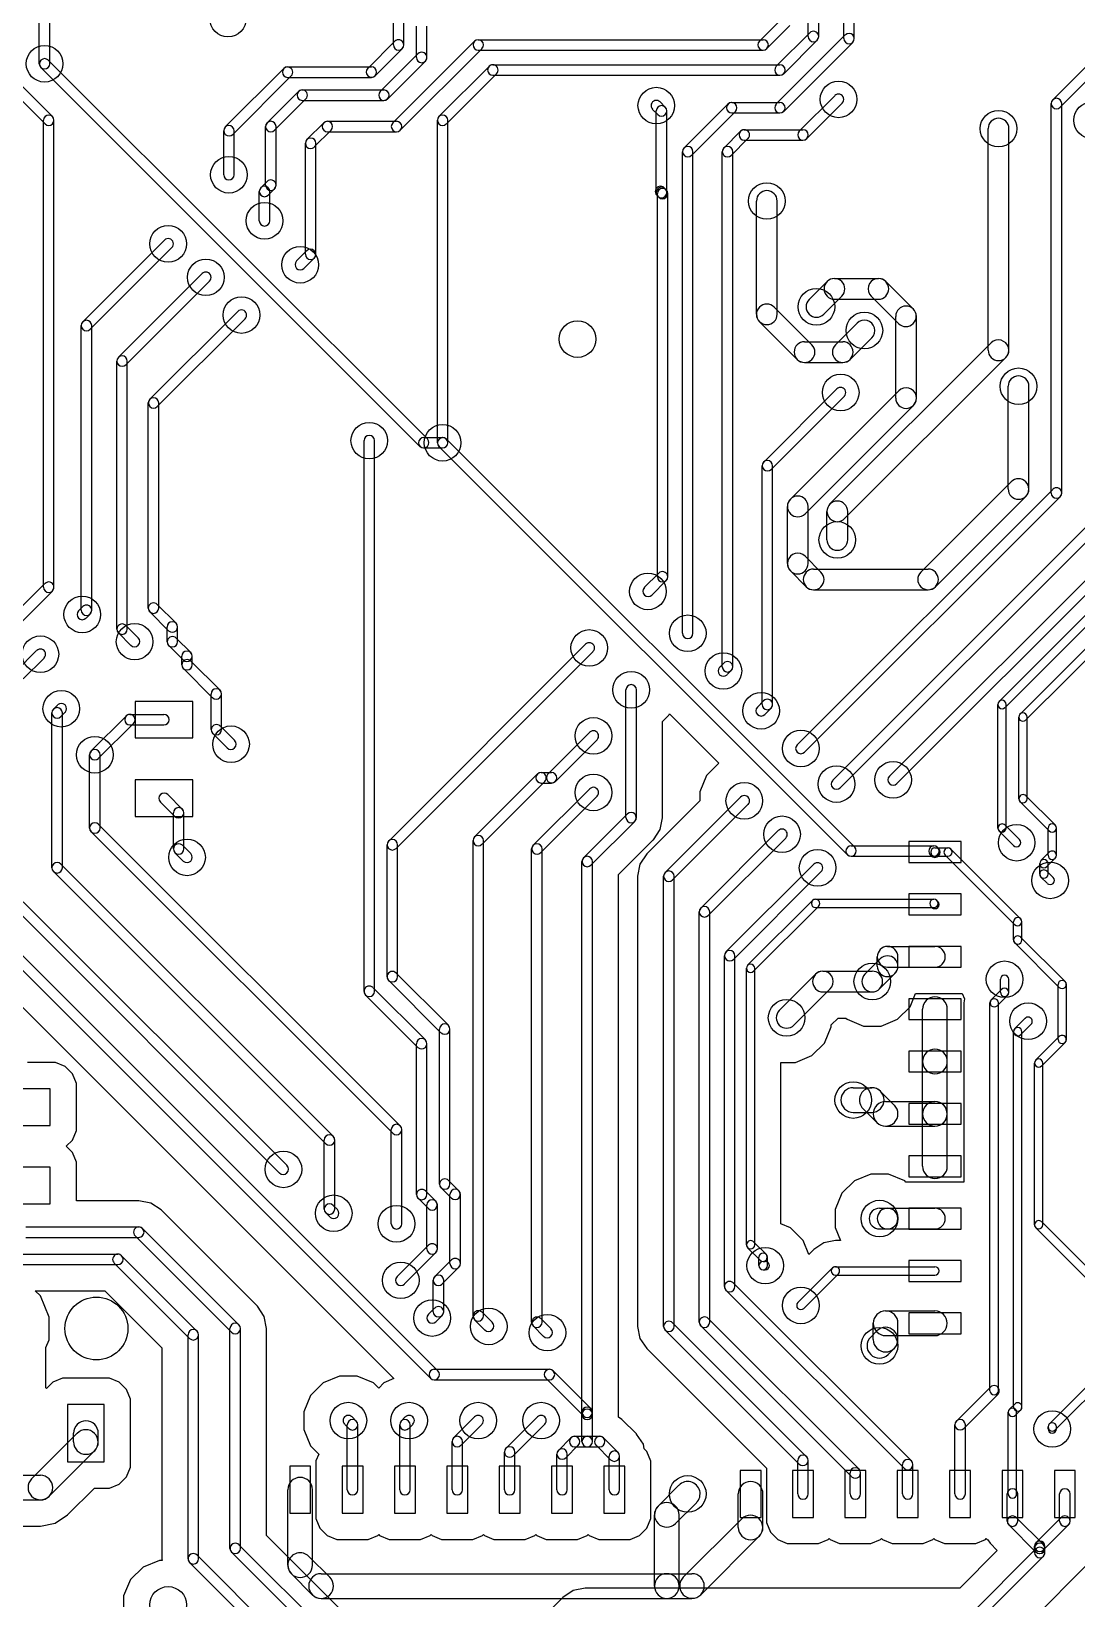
# Model space of a CAD drawing. Extents: x 34571 to 78815, y 19603 to 63847.
# Drawn here: x 51734 to 61712, y 37430 to 52400 of the extents above; entities that cross this region are included whole.
import ezdxf

# ---------------------------------------------------------------- set-up
doc = ezdxf.new("R2010")
doc.units = 0
doc.layers.add('BLACK', color=1, linetype='CONTINUOUS')

msp = doc.modelspace()

# ---------------------------------------------------------------- linework, layer by layer
at = {"layer": 'BLACK'}
for p, q in [((55190, 52270), (55190, 55070)), ((55290, 52270), (55290, 55070)), ((51935, 51585), (49115, 54405)), ((51865, 51515), (49045, 54335)), ((51810, 52090), (51810, 52910)), ((51910, 52090), (51910, 52910)), ((59150, 52350), (59150, 52770)), ((59250, 52350), (59250, 52770)), ((59490, 52330), (59490, 52610)), ((59590, 52330), (59590, 52610)), ((55410, 52150), (55410, 52450)), ((55510, 52150), (55510, 52450)), ((58904, 52525), (58685, 52306)), ((58975, 52454), (58756, 52235)), ((54945, 52046), (55204, 52305)), ((55964, 52305), (55185, 51526)), ((56000, 52320), (58720, 52320)), ((58845, 52066), (59164, 52385)), ((59504, 52365), (58845, 51706)), ((58916, 51995), (59235, 52314)), ((59575, 52294), (58916, 51635)), ((51896, 52125), (55515, 48506)), ((55016, 51975), (55275, 52234)), ((55065, 51826), (55424, 52185)), ((55136, 51755), (55495, 52114)), ((56035, 52234), (55256, 51455)), ((56000, 52220), (58720, 52220)), ((61485, 51746), (61864, 52125)), ((51825, 52054), (55444, 48435)), ((53585, 51486), (54144, 52045)), ((53656, 51415), (54215, 51974)), ((54180, 52060), (54980, 52060)), ((54180, 51960), (54980, 51960)), ((55625, 51586), (56104, 52065)), ((55696, 51515), (56175, 51994)), ((56140, 52080), (58880, 52080)), ((56140, 51980), (58880, 51980)), ((61556, 51675), (61935, 52054)), ((53985, 51525), (54285, 51825)), ((54320, 51840), (55100, 51840)), ((54055, 51455), (54355, 51755)), ((54320, 51740), (55100, 51740)), ((57714, 51605), (57665, 51654)), ((57785, 51676), (57736, 51725)), ((58384, 51705), (57965, 51286)), ((58420, 51720), (58880, 51720)), ((59065, 51446), (59404, 51785)), ((59136, 51375), (59475, 51714)), ((61470, 47990), (61470, 51710)), ((61570, 47990), (61570, 51710)), ((51850, 47090), (51850, 51550)), ((51950, 47090), (51950, 51550)), ((54525, 51525), (54365, 51365)), ((54560, 51540), (55220, 51540)), ((55610, 48470), (55610, 51550)), ((55710, 48470), (55710, 51550)), ((57700, 50860), (57700, 51640)), ((57800, 50860), (57800, 51640)), ((58455, 51634), (58036, 51215)), ((58420, 51620), (58880, 51620)), ((53570, 51030), (53570, 51450)), ((53670, 51030), (53670, 51450)), ((53970, 50930), (53970, 51490)), ((54070, 50930), (54070, 51490)), ((54595, 51455), (54435, 51295)), ((54560, 51440), (55220, 51440)), ((58345, 51285), (58505, 51445)), ((58415, 51215), (58575, 51375)), ((58540, 51460), (59100, 51460)), ((58540, 51360), (59100, 51360)), ((60868, 49354), (60868, 51470)), ((61066, 49354), (61066, 51470)), ((54350, 50270), (54350, 51330)), ((54450, 50270), (54450, 51330)), ((57950, 46650), (57950, 51250)), ((58050, 46650), (58050, 51250)), ((58330, 46330), (58330, 51250)), ((58430, 46330), (58430, 51250)), ((53925, 50906), (53984, 50965)), ((57785, 50895), (57775, 50905)), ((53910, 50590), (53910, 50870)), ((53996, 50835), (54055, 50894)), ((54010, 50590), (54010, 50870)), ((57715, 50825), (57705, 50835)), ((57710, 47190), (57710, 50850)), ((57725, 50815), (57715, 50825)), ((57795, 50885), (57785, 50895)), ((57810, 47190), (57810, 50850)), ((58656, 49697), (58656, 50779)), ((58854, 49697), (58854, 50779)), ((52225, 49626), (53004, 50405)), ((52296, 49555), (53075, 50334)), ((54364, 50305), (54265, 50206)), ((54435, 50234), (54336, 50135)), ((52565, 49286), (53364, 50085)), ((52636, 49215), (53435, 50014)), ((59330, 50010), (59158, 49838)), ((59400, 50039), (59820, 50039)), ((60153, 49748), (59891, 50010)), ((59470, 49870), (59298, 49698)), ((60013, 49608), (59751, 49870)), ((52865, 48886), (53704, 49725)), ((58825, 49766), (59185, 49406)), ((59400, 49841), (59820, 49841)), ((52210, 46870), (52210, 49590)), ((52310, 46870), (52310, 49590)), ((52936, 48815), (53775, 49654)), ((58685, 49626), (59045, 49266)), ((59410, 49406), (59616, 49612)), ((59985, 48897), (59985, 49677)), ((60183, 48897), (60183, 49677)), ((59115, 49435), (59479, 49435)), ((59358, 47885), (60896, 49423)), ((59550, 49266), (59756, 49472)), ((59498, 47745), (61036, 49283)), ((52550, 46690), (52550, 49250)), ((52650, 46690), (52650, 49250)), ((59115, 49237), (59479, 49237)), ((58725, 48286), (59424, 48985)), ((58980, 47932), (60014, 48966)), ((61059, 48029), (61059, 49009)), ((61257, 48029), (61257, 49009)), ((52850, 46890), (52850, 48850)), ((52950, 46890), (52950, 48850)), ((58796, 48215), (59495, 48914)), ((59120, 47792), (60154, 48826)), ((55480, 48520), (55660, 48520)), ((55696, 48505), (59595, 44606)), ((54910, 43230), (54910, 48490)), ((55010, 43230), (55010, 48490)), ((55480, 48420), (55660, 48420)), ((55625, 48434), (59524, 44535)), ((58710, 45970), (58710, 48250)), ((58810, 45970), (58810, 48250)), ((61087, 48097), (60225, 47235)), ((59045, 45586), (61484, 48025)), ((59116, 45515), (61555, 47954)), ((61227, 47957), (60365, 47095)), ((58951, 47316), (58951, 47862)), ((59149, 47316), (59149, 47862)), ((59329, 47542), (59329, 47814)), ((59527, 47542), (59527, 47814)), ((59385, 45246), (61824, 47685)), ((59456, 45175), (61895, 47614)), ((59925, 45285), (62185, 47545)), ((59995, 45215), (62255, 47475)), ((59272, 47234), (59120, 47386)), ((60972, 45999), (62291, 47318)), ((57585, 47086), (57724, 47225)), ((59132, 47094), (58980, 47246)), ((59202, 47263), (60294, 47263)), ((61029, 45942), (62348, 47261)), ((50845, 46106), (51864, 47125)), ((50916, 46035), (51935, 47054)), ((57656, 47015), (57795, 47154)), ((59202, 47065), (60294, 47065)), ((52185, 46866), (52224, 46905)), ((53115, 46746), (52936, 46925)), ((61172, 45879), (62241, 46948)), ((61229, 45822), (62298, 46891)), ((52256, 46795), (52295, 46834)), ((52755, 46606), (52636, 46725)), ((53044, 46675), (52865, 46854)), ((53030, 46570), (53030, 46710)), ((53130, 46570), (53130, 46710)), ((52684, 46535), (52565, 46654)), ((53255, 46466), (53116, 46605)), ((51585, 46286), (51784, 46485)), ((51656, 46215), (51855, 46414)), ((53184, 46395), (53045, 46534)), ((53170, 46350), (53170, 46430)), ((53270, 46350), (53270, 46430)), ((55145, 44666), (57024, 46545)), ((55216, 44595), (57095, 46474)), ((53464, 46035), (53185, 46314)), ((53535, 46106), (53256, 46385)), ((58305, 46326), (58344, 46365)), ((58376, 46255), (58415, 46294)), ((57410, 44890), (57410, 46110)), ((57510, 44890), (57510, 46110)), ((51984, 45965), (51945, 45926)), ((53275, 46000), (52725, 46000)), ((52725, 46000), (52725, 45650)), ((53275, 45650), (53275, 46000)), ((53450, 45730), (53450, 46070)), ((53550, 45730), (53550, 46070)), ((58665, 45946), (58724, 46005)), ((60960, 44790), (60960, 45970)), ((61040, 44790), (61040, 45970)), ((51930, 44410), (51930, 45890)), ((52055, 45894), (52016, 45855)), ((52030, 44410), (52030, 45890)), ((52305, 45526), (52639, 45860)), ((52675, 45875), (52999, 45875)), ((57760, 45809), (57820, 45869)), ((57760, 45809), (57820, 45869)), ((57760, 44890), (57760, 45809)), ((57760, 44890), (57760, 45809)), ((57820, 45869), (57825, 45881)), ((57820, 45869), (57825, 45881)), ((57825, 45881), (58297, 45409)), ((57825, 45881), (58297, 45409)), ((58736, 45875), (58795, 45934)), ((61160, 45070), (61160, 45850)), ((61240, 45070), (61240, 45850)), ((52375, 45456), (52709, 45790)), ((52675, 45775), (52999, 45775)), ((53604, 45555), (53465, 45694)), ((53675, 45626), (53536, 45765)), ((56665, 45306), (57064, 45705)), ((52725, 45650), (53275, 45650)), ((56736, 45235), (57135, 45634)), ((52290, 44790), (52290, 45490)), ((52390, 44790), (52390, 45490)), ((58297, 45409), (58180, 45291)), ((58297, 45409), (58180, 45291)), ((53275, 45250), (52725, 45250)), ((52725, 45250), (52725, 44900)), ((53275, 44900), (53275, 45250)), ((55965, 44706), (56564, 45305)), ((56036, 44635), (56635, 45234)), ((56600, 45320), (56700, 45320)), ((56600, 45220), (56700, 45220)), ((58180, 45291), (58115, 45135)), ((58180, 45291), (58115, 45135)), ((53036, 45110), (53175, 44971)), ((56525, 44626), (57064, 45165)), ((56596, 44555), (57135, 45094)), ((57785, 44365), (58505, 45085)), ((58115, 45135), (58115, 45049)), ((58115, 45135), (58115, 45049)), ((61508, 44819), (61229, 45098)), ((52965, 45039), (53104, 44900)), ((53090, 44591), (53090, 44935)), ((53190, 44591), (53190, 44935)), ((57424, 44925), (57005, 44506)), ((58115, 45049), (57608, 44542)), ((58115, 45049), (57608, 44542)), ((57855, 44295), (58575, 45015)), ((61451, 44762), (61172, 45041)), ((52376, 44825), (55255, 41946)), ((52725, 44900), (53275, 44900)), ((57495, 44854), (57076, 44435)), ((57672, 44678), (57737, 44775)), ((57672, 44678), (57737, 44775)), ((57737, 44775), (57759, 44889)), ((57737, 44775), (57759, 44889)), ((57759, 44889), (57760, 44890)), ((57759, 44889), (57760, 44890)), ((58125, 44026), (58864, 44765)), ((61111, 44622), (60972, 44761)), ((61168, 44679), (61029, 44818)), ((61440, 44530), (61440, 44790)), ((61520, 44530), (61520, 44790)), ((52305, 44754), (55184, 41875)), ((53176, 44625), (53255, 44546)), ((55130, 43370), (55130, 44630)), ((55230, 43370), (55230, 44630)), ((55950, 40130), (55950, 44670)), ((56050, 40130), (56050, 44670)), ((57340, 44346), (57671, 44677)), ((57340, 44346), (57671, 44677)), ((57671, 44677), (57671, 44678)), ((57671, 44678), (57672, 44678)), ((57671, 44677), (57671, 44678)), ((57671, 44678), (57672, 44678)), ((58196, 43955), (58935, 44694)), ((59560, 44620), (60350, 44620)), ((60610, 44660), (60110, 44660)), ((60110, 44660), (60110, 44460)), ((60610, 44460), (60610, 44660)), ((53105, 44554), (53184, 44475)), ((56510, 40070), (56510, 44590)), ((56610, 40070), (56610, 44590)), ((56990, 39210), (56990, 44470)), ((57090, 39210), (57090, 44470)), ((57608, 44542), (57543, 44445)), ((57608, 44542), (57543, 44445)), ((59560, 44520), (60350, 44520)), ((60315, 44535), (60325, 44525)), ((60360, 44600), (60484, 44600)), ((60360, 44520), (60484, 44520)), ((60385, 44605), (60395, 44595)), ((61121, 43867), (60456, 44532)), ((61178, 43924), (60513, 44589)), ((61372, 44479), (61451, 44558)), ((61429, 44422), (61508, 44501)), ((51945, 44374), (54544, 41775)), ((52016, 44445), (54615, 41846)), ((57340, 39210), (57340, 44346)), ((57340, 39210), (57340, 44346)), ((57543, 44445), (57520, 44330)), ((57543, 44445), (57520, 44330)), ((57520, 44330), (57520, 40030)), ((57520, 44330), (57520, 40030)), ((57770, 40030), (57770, 44330)), ((57870, 40030), (57870, 44330)), ((58365, 43606), (59204, 44445)), ((58436, 43535), (59275, 44374)), ((60110, 44460), (60610, 44460)), ((61360, 44350), (61360, 44450)), ((61431, 44262), (61372, 44321)), ((61488, 44319), (61429, 44378)), ((61440, 44350), (61440, 44450)), ((54104, 41495), (51585, 44014)), ((54175, 41566), (51656, 44085)), ((58572, 43479), (59191, 44098)), ((58629, 43422), (59248, 44041)), ((59220, 44110), (60350, 44110)), ((59220, 44030), (60350, 44030)), ((60610, 44160), (60110, 44160)), ((60110, 44160), (60110, 43960)), ((60322, 44042), (60332, 44032)), ((60378, 44098), (60388, 44088)), ((60610, 43960), (60610, 44160)), ((58110, 40070), (58110, 43990)), ((58210, 40070), (58210, 43990)), ((60110, 43960), (60610, 43960)), ((61110, 43721), (61110, 43895)), ((61190, 43721), (61190, 43895)), ((51305, 43775), (55545, 39535)), ((51375, 43845), (55615, 39605)), ((61602, 43324), (61178, 43748)), ((58350, 40410), (58350, 43570)), ((58450, 40410), (58450, 43570)), ((59908, 43659), (60360, 43659)), ((60610, 43660), (60110, 43660)), ((60110, 43660), (60110, 43460)), ((60610, 43460), (60610, 43660)), ((61546, 43268), (61122, 43692)), ((58560, 40810), (58560, 43450)), ((58640, 40810), (58640, 43450)), ((59291, 43423), (59761, 43423)), ((59838, 43540), (59692, 43394)), ((59809, 43470), (59809, 43560)), ((59908, 43461), (60360, 43461)), ((60007, 43470), (60007, 43560)), ((60110, 43460), (60610, 43460)), ((55495, 42766), (54996, 43265)), ((55644, 42835), (55145, 43334)), ((55715, 42906), (55216, 43405)), ((58874, 43048), (59220, 43394)), ((59978, 43400), (59832, 43254)), ((60985, 43221), (60985, 43345)), ((61065, 43221), (61065, 43345)), ((61535, 42771), (61535, 43295)), ((61615, 42771), (61615, 43295)), ((51508, 43218), (55195, 39531)), ((51508, 43218), (55195, 39531)), ((55424, 42695), (54925, 43194)), ((59014, 42908), (59360, 43254)), ((59291, 43225), (59761, 43225)), ((60610, 43160), (60110, 43160)), ((60110, 43160), (60110, 42960)), ((60122, 43083), (60175, 43211)), ((60122, 43083), (60175, 43211)), ((60175, 43211), (60360, 43211)), ((60175, 43211), (60360, 43211)), ((60360, 43211), (60620, 43211)), ((60360, 43211), (60620, 43211)), ((60610, 42960), (60610, 43160)), ((60620, 43211), (60642, 43158)), ((60620, 43211), (60642, 43158)), ((60642, 43158), (60635, 43120)), ((60642, 43158), (60635, 43120)), ((60635, 43120), (60635, 41409)), ((60635, 43120), (60635, 41409)), ((60885, 39416), (60885, 43120)), ((60996, 43248), (60897, 43149)), ((61053, 43191), (60954, 43092)), ((60965, 39416), (60965, 43120)), ((59369, 42909), (59435, 42975)), ((59369, 42909), (59435, 42975)), ((59435, 42975), (59510, 42975)), ((59435, 42975), (59510, 42975)), ((59510, 42975), (59521, 42964)), ((59510, 42975), (59521, 42964)), ((59521, 42964), (59677, 42899)), ((59521, 42964), (59677, 42899)), ((60002, 42963), (60122, 43083)), ((60002, 42963), (60122, 43083)), ((60242, 42560), (60242, 43060)), ((60478, 42560), (60478, 43060)), ((61122, 42874), (61221, 42973)), ((55630, 41390), (55630, 42870)), ((55730, 41390), (55730, 42870)), ((59304, 42736), (59369, 42892)), ((59304, 42736), (59369, 42892)), ((59369, 42892), (59369, 42909)), ((59369, 42892), (59369, 42909)), ((59677, 42899), (59846, 42899)), ((59677, 42899), (59846, 42899)), ((59846, 42899), (60002, 42963)), ((59846, 42899), (60002, 42963)), ((60110, 42960), (60610, 42960)), ((61110, 39261), (61110, 42845)), ((61179, 42817), (61278, 42916)), ((61190, 39261), (61190, 42845)), ((55410, 41290), (55410, 42730)), ((55510, 41290), (55510, 42730)), ((59184, 42616), (59304, 42736)), ((59184, 42616), (59304, 42736)), ((61321, 42574), (61546, 42799)), ((61378, 42517), (61603, 42742)), ((51866, 42549), (51698, 42549)), ((51866, 42549), (51698, 42549)), ((51965, 42549), (51866, 42549)), ((51965, 42549), (51866, 42549)), ((52056, 42511), (51965, 42549)), ((52056, 42511), (51965, 42549)), ((58890, 41008), (58890, 42552)), ((58890, 42552), (59028, 42552)), ((58890, 41008), (58890, 42552)), ((58890, 42552), (59028, 42552)), ((59028, 42552), (59184, 42616)), ((59028, 42552), (59184, 42616)), ((60610, 42660), (60110, 42660)), ((60110, 42660), (60110, 42460)), ((60242, 42060), (60242, 42560)), ((60478, 42060), (60478, 42560)), ((60610, 42460), (60610, 42660)), ((61310, 41001), (61310, 42545)), ((61390, 41001), (61390, 42545)), ((52126, 42441), (52056, 42511)), ((52126, 42441), (52056, 42511)), ((52164, 42349), (52126, 42441)), ((52164, 42349), (52126, 42441)), ((60110, 42460), (60610, 42460)), ((51915, 42300), (51365, 42300)), ((51915, 41950), (51915, 42300)), ((52164, 41999), (52164, 42349)), ((52164, 41999), (52164, 42349)), ((59580, 42310), (59756, 42310)), ((59972, 42144), (59841, 42275)), ((59580, 42074), (59756, 42074)), ((59805, 41977), (59674, 42108)), ((59889, 42178), (60359, 42178)), ((60610, 42160), (60110, 42160)), ((60110, 42160), (60110, 41960)), ((60610, 41960), (60610, 42160)), ((51365, 41950), (51915, 41950)), ((52164, 41900), (52164, 41999)), ((52164, 41900), (52164, 41999)), ((59889, 41942), (60359, 41942)), ((60110, 41960), (60610, 41960)), ((60242, 41560), (60242, 42060)), ((60478, 41560), (60478, 42060)), ((52067, 41750), (52126, 41809)), ((52067, 41750), (52126, 41809)), ((52126, 41809), (52164, 41900)), ((52126, 41809), (52164, 41900)), ((54530, 41150), (54530, 41810)), ((54630, 41150), (54630, 41810)), ((55170, 41010), (55170, 41910)), ((55270, 41010), (55270, 41910)), ((52126, 41691), (52067, 41750)), ((52126, 41691), (52067, 41750)), ((52164, 41599), (52126, 41691)), ((52164, 41599), (52126, 41691)), ((60610, 41660), (60110, 41660)), ((60110, 41660), (60110, 41460)), ((60610, 41460), (60610, 41660)), ((51915, 41550), (51365, 41550)), ((51915, 41200), (51915, 41550)), ((52164, 41249), (52164, 41599)), ((52164, 41249), (52164, 41599)), ((59747, 41485), (59591, 41421)), ((59747, 41485), (59591, 41421)), ((59916, 41485), (59747, 41485)), ((59916, 41485), (59747, 41485)), ((60072, 41420), (59916, 41485)), ((60072, 41420), (59916, 41485)), ((55595, 41226), (55496, 41325)), ((55744, 41255), (55645, 41354)), ((55815, 41326), (55716, 41425)), ((59591, 41421), (59471, 41301)), ((59591, 41421), (59471, 41301)), ((60083, 41409), (60072, 41420)), ((60083, 41409), (60072, 41420)), ((60360, 41409), (60083, 41409)), ((60360, 41409), (60083, 41409)), ((60110, 41460), (60610, 41460)), ((60561, 41409), (60360, 41409)), ((60561, 41409), (60360, 41409)), ((60635, 41409), (60561, 41409)), ((60635, 41409), (60561, 41409)), ((51365, 41200), (51915, 41200)), ((52164, 41230), (52164, 41249)), ((52164, 41230), (52164, 41249)), ((52760, 41230), (52164, 41230)), ((52760, 41230), (52164, 41230)), ((52875, 41207), (52760, 41230)), ((52875, 41207), (52760, 41230)), ((52972, 41142), (52875, 41207)), ((52972, 41142), (52875, 41207)), ((54616, 41185), (54655, 41146)), ((55524, 41155), (55425, 41254)), ((55510, 40770), (55510, 41190)), ((55610, 40770), (55610, 41190)), ((55730, 40630), (55730, 41290)), ((55830, 40630), (55830, 41290)), ((59471, 41301), (59406, 41145)), ((59471, 41301), (59406, 41145)), ((53892, 40222), (52972, 41142)), ((53892, 40222), (52972, 41142)), ((54545, 41114), (54584, 41075)), ((59406, 41145), (59406, 40976)), ((59406, 41145), (59406, 40976)), ((59831, 41159), (59907, 41159)), ((59908, 41159), (60360, 41159)), ((60610, 41160), (60110, 41160)), ((60110, 41160), (60110, 40960)), ((60610, 40960), (60610, 41160)), ((62318, 40089), (61379, 41028)), ((51680, 40980), (52760, 40980)), ((51680, 40880), (52760, 40880)), ((53644, 39975), (52725, 40894)), ((53715, 40046), (52796, 40965)), ((58981, 40970), (58890, 41008)), ((58981, 40970), (58890, 41008)), ((59101, 40850), (58981, 40970)), ((59101, 40850), (58981, 40970)), ((59406, 40976), (59457, 40850)), ((59406, 40976), (59457, 40850)), ((59831, 40961), (59907, 40961)), ((59908, 40961), (60360, 40961)), ((60110, 40960), (60610, 40960)), ((62261, 40032), (61322, 40971)), ((51020, 40720), (52560, 40720)), ((55225, 40505), (55525, 40805)), ((55295, 40435), (55595, 40735)), ((58691, 40662), (58572, 40781)), ((58748, 40719), (58629, 40838)), ((59155, 40717), (59101, 40850)), ((59155, 40717), (59101, 40850)), ((59204, 40765), (59155, 40717)), ((59204, 40765), (59155, 40717)), ((59298, 40828), (59204, 40765)), ((59298, 40828), (59204, 40765)), ((59316, 40832), (59298, 40828)), ((59316, 40832), (59298, 40828)), ((59410, 40850), (59316, 40832)), ((59410, 40850), (59316, 40832)), ((59457, 40850), (59410, 40850)), ((59457, 40850), (59410, 40850)), ((51020, 40620), (52560, 40620)), ((53245, 39915), (52525, 40635)), ((53315, 39985), (52595, 40705)), ((55585, 40505), (55745, 40665)), ((55655, 40435), (55815, 40595)), ((58680, 40610), (58680, 40690)), ((58720, 40650), (58740, 40650)), ((58720, 40570), (58740, 40570)), ((58760, 40610), (58760, 40690)), ((59052, 40259), (59381, 40588)), ((59410, 40600), (60360, 40600)), ((60610, 40660), (60110, 40660)), ((60110, 40660), (60110, 40460)), ((60610, 40460), (60610, 40660)), ((55570, 40170), (55570, 40470)), ((55670, 40170), (55670, 40470)), ((60135, 38745), (58435, 40445)), ((59109, 40202), (59438, 40531)), ((59410, 40520), (60360, 40520)), ((60110, 40460), (60610, 40460)), ((51820, 40321), (51771, 40370)), ((51771, 40370), (52436, 40370)), ((51820, 40321), (51771, 40370)), ((51771, 40370), (52436, 40370)), ((51904, 40119), (51820, 40321)), ((51904, 40119), (51820, 40321)), ((52436, 40370), (52980, 39826)), ((52436, 40370), (52980, 39826)), ((60065, 38675), (58365, 40375)), ((53957, 40125), (53892, 40222)), ((53957, 40125), (53892, 40222)), ((53980, 40010), (53957, 40125)), ((53980, 40010), (53957, 40125)), ((55525, 40146), (55584, 40205)), ((55596, 40075), (55655, 40134)), ((56135, 40066), (56036, 40165)), ((59889, 40178), (60359, 40178)), ((60610, 40160), (60110, 40160)), ((60110, 40160), (60110, 39960)), ((60610, 39960), (60610, 40160)), ((51904, 39901), (51904, 40119)), ((51904, 39901), (51904, 40119)), ((53630, 37910), (53630, 40010)), ((53730, 37910), (53730, 40010)), ((53980, 38034), (53980, 40010)), ((53980, 38034), (53980, 40010)), ((56064, 39995), (55965, 40094)), ((56624, 39935), (56525, 40034)), ((56695, 40006), (56596, 40105)), ((57520, 40030), (57543, 39915)), ((57520, 40030), (57543, 39915)), ((59065, 38715), (57785, 39995)), ((59135, 38785), (57855, 40065)), ((59564, 38595), (58125, 40034)), ((59635, 38666), (58196, 40105)), ((59805, 39986), (59747, 39928)), ((59771, 39904), (59771, 40060)), ((60007, 39904), (60007, 40060)), ((51873, 39827), (51904, 39901)), ((51873, 39827), (51904, 39901)), ((51873, 39444), (51873, 39827)), ((51873, 39444), (51873, 39827)), ((52980, 39826), (52980, 37810)), ((52980, 39826), (52980, 37810)), ((53230, 37810), (53230, 39950)), ((53330, 37810), (53330, 39950)), ((57543, 39915), (57608, 39818)), ((57543, 39915), (57608, 39818)), ((59889, 39942), (60359, 39942)), ((60110, 39960), (60610, 39960)), ((57608, 39818), (58751, 38675)), ((57608, 39818), (58751, 38675)), ((59971, 39820), (59913, 39762)), ((61452, 39099), (62071, 39718)), ((52031, 39534), (51939, 39496)), ((52031, 39534), (51939, 39496)), ((52381, 39534), (52031, 39534)), ((52381, 39534), (52031, 39534)), ((52480, 39534), (52381, 39534)), ((52480, 39534), (52381, 39534)), ((52571, 39496), (52480, 39534)), ((52571, 39496), (52480, 39534)), ((54676, 39555), (54520, 39491)), ((54676, 39555), (54520, 39491)), ((54845, 39555), (54676, 39555)), ((54845, 39555), (54676, 39555)), ((55001, 39490), (54845, 39555)), ((55001, 39490), (54845, 39555)), ((55195, 39531), (55100, 39491)), ((55195, 39531), (55100, 39491)), ((55580, 39620), (56680, 39620)), ((56645, 39534), (57004, 39175)), ((56716, 39605), (57075, 39246)), ((61509, 39042), (62128, 39661)), ((51880, 39437), (51873, 39444)), ((51880, 39437), (51873, 39444)), ((51939, 39496), (51880, 39437)), ((51939, 39496), (51880, 39437)), ((52641, 39426), (52571, 39496)), ((52641, 39426), (52571, 39496)), ((52679, 39334), (52641, 39426)), ((52679, 39334), (52641, 39426)), ((54520, 39491), (54400, 39371)), ((54520, 39491), (54400, 39371)), ((55050, 39441), (55001, 39490)), ((55050, 39441), (55001, 39490)), ((55100, 39491), (55050, 39441)), ((55100, 39491), (55050, 39441)), ((55580, 39520), (56680, 39520)), ((60565, 39126), (60889, 39450)), ((60635, 39056), (60959, 39380)), ((52430, 39285), (52080, 39285)), ((52080, 39285), (52080, 38735)), ((52430, 38735), (52430, 39285)), ((52679, 38784), (52679, 39334)), ((52679, 38784), (52679, 39334)), ((54400, 39371), (54335, 39215)), ((54400, 39371), (54335, 39215)), ((61072, 39239), (61121, 39288)), ((61129, 39182), (61178, 39231)), ((54335, 39215), (54335, 39046)), ((54335, 39215), (54335, 39046)), ((54764, 39055), (54725, 39094)), ((54750, 38470), (54750, 39090)), ((54835, 39126), (54796, 39165)), ((54850, 38470), (54850, 39090)), ((55250, 38470), (55250, 39090)), ((55265, 39126), (55304, 39165)), ((55336, 39055), (55375, 39094)), ((55350, 38470), (55350, 39090)), ((55765, 38966), (55964, 39165)), ((55836, 38895), (56035, 39094)), ((56265, 38865), (56565, 39165)), ((56335, 38795), (56635, 39095)), ((56990, 39190), (56990, 39210)), ((56990, 39190), (56990, 39210)), ((56990, 38930), (56990, 39190)), ((57090, 39190), (57090, 39210)), ((57090, 39190), (57090, 39210)), ((57090, 38930), (57090, 39190)), ((57340, 39190), (57340, 39210)), ((57340, 39190), (57340, 39210)), ((57340, 39164), (57340, 39190)), ((57340, 39164), (57340, 39190)), ((57372, 39142), (57340, 39164)), ((57372, 39142), (57340, 39164)), ((57511, 39003), (57372, 39142)), ((57511, 39003), (57372, 39142)), ((60550, 38430), (60550, 39090)), ((60650, 38430), (60650, 39090)), ((61060, 38430), (61060, 39210)), ((61140, 38430), (61140, 39210)), ((52171, 39009), (51736, 38574)), ((52137, 38926), (52137, 39010)), ((52373, 38926), (52373, 39010)), ((54335, 39046), (54399, 38890)), ((54335, 39046), (54399, 38890)), ((55750, 38470), (55750, 38930)), ((55850, 38470), (55850, 38930)), ((56884, 38965), (56765, 38846)), ((56920, 38980), (57040, 38980)), ((57040, 38980), (57160, 38980)), ((57335, 38826), (57196, 38965)), ((57512, 39002), (57511, 39003)), ((57512, 39002), (57511, 39003)), ((57577, 38905), (57512, 39002)), ((57577, 38905), (57512, 39002)), ((61440, 39050), (61440, 39070)), ((61520, 39050), (61520, 39070)), ((52338, 38842), (51903, 38407)), ((52679, 38685), (52679, 38784)), ((52679, 38685), (52679, 38784)), ((54399, 38890), (54478, 38811)), ((54399, 38890), (54478, 38811)), ((54478, 38811), (54451, 38745)), ((54478, 38811), (54451, 38745)), ((56250, 38470), (56250, 38830)), ((56350, 38470), (56350, 38830)), ((56750, 38470), (56750, 38810)), ((56955, 38894), (56836, 38775)), ((56850, 38470), (56850, 38810)), ((56920, 38880), (57040, 38880)), ((57040, 38880), (57160, 38880)), ((57264, 38755), (57125, 38894)), ((57250, 38470), (57250, 38790)), ((57350, 38470), (57350, 38790)), ((57585, 38862), (57577, 38905)), ((57585, 38862), (57577, 38905)), ((57611, 38836), (57585, 38862)), ((57611, 38836), (57585, 38862)), ((57649, 38744), (57611, 38836)), ((57649, 38744), (57611, 38836)), ((52080, 38735), (52430, 38735)), ((52641, 38594), (52679, 38685)), ((52641, 38594), (52679, 38685)), ((54400, 38695), (54200, 38695)), ((54200, 38695), (54200, 38245)), ((54400, 38245), (54400, 38695)), ((54451, 38745), (54451, 38646)), ((54451, 38745), (54451, 38646)), ((54451, 38646), (54451, 38196)), ((54451, 38646), (54451, 38196)), ((54900, 38695), (54700, 38695)), ((54700, 38695), (54700, 38245)), ((54900, 38245), (54900, 38695)), ((55400, 38695), (55200, 38695)), ((55200, 38695), (55200, 38245)), ((55400, 38245), (55400, 38695)), ((55900, 38695), (55700, 38695)), ((55700, 38695), (55700, 38245)), ((55900, 38245), (55900, 38695)), ((56400, 38695), (56200, 38695)), ((56200, 38695), (56200, 38245)), ((56400, 38245), (56400, 38695)), ((56900, 38695), (56700, 38695)), ((56700, 38695), (56700, 38245)), ((56900, 38245), (56900, 38695)), ((57400, 38695), (57200, 38695)), ((57200, 38695), (57200, 38245)), ((57400, 38245), (57400, 38695)), ((57649, 38294), (57649, 38744)), ((57649, 38294), (57649, 38744)), ((58700, 38655), (58500, 38655)), ((58500, 38655), (58500, 38205)), ((58700, 38205), (58700, 38655)), ((58751, 38675), (58751, 38606)), ((58751, 38675), (58751, 38606)), ((59200, 38655), (59000, 38655)), ((59000, 38655), (59000, 38205)), ((59050, 38430), (59050, 38750)), ((59150, 38430), (59150, 38750)), ((59200, 38205), (59200, 38655)), ((59700, 38655), (59500, 38655)), ((59500, 38655), (59500, 38205)), ((59550, 38430), (59550, 38630)), ((59650, 38430), (59650, 38630)), ((59700, 38205), (59700, 38655)), ((60200, 38655), (60000, 38655)), ((60000, 38655), (60000, 38205)), ((60050, 38430), (60050, 38710)), ((60150, 38430), (60150, 38710)), ((60200, 38205), (60200, 38655)), ((60700, 38655), (60500, 38655)), ((60500, 38655), (60500, 38205)), ((60700, 38205), (60700, 38655)), ((61200, 38655), (61000, 38655)), ((61000, 38655), (61000, 38205)), ((61200, 38205), (61200, 38655)), ((61700, 38655), (61500, 38655)), ((61500, 38655), (61500, 38205)), ((61700, 38205), (61700, 38655)), ((49606, 38608), (51820, 38608)), ((52080, 38230), (52336, 38486)), ((52080, 38230), (52336, 38486)), ((52336, 38486), (52479, 38486)), ((52336, 38486), (52479, 38486)), ((52479, 38486), (52571, 38524)), ((52479, 38486), (52571, 38524)), ((52571, 38524), (52641, 38594)), ((52571, 38524), (52641, 38594)), ((57717, 38314), (57916, 38513)), ((58751, 38606), (58751, 38156)), ((58751, 38606), (58751, 38156)), ((49606, 38372), (51820, 38372)), ((54182, 37750), (54182, 38470)), ((54418, 37750), (54418, 38470)), ((57884, 38147), (58083, 38346)), ((58482, 38110), (58482, 38430)), ((58718, 38110), (58718, 38430)), ((61050, 38170), (61050, 38430)), ((61150, 38170), (61150, 38430)), ((61550, 38170), (61550, 38430)), ((61650, 38170), (61650, 38430)), ((51961, 38150), (52080, 38230)), ((51961, 38150), (52080, 38230)), ((54200, 38245), (54400, 38245)), ((54451, 38196), (54489, 38104)), ((54451, 38196), (54489, 38104)), ((54700, 38245), (54900, 38245)), ((55200, 38245), (55400, 38245)), ((55700, 38245), (55900, 38245)), ((56200, 38245), (56400, 38245)), ((56700, 38245), (56900, 38245)), ((57200, 38245), (57400, 38245)), ((57611, 38104), (57649, 38195)), ((57611, 38104), (57649, 38195)), ((57649, 38195), (57649, 38294)), ((57649, 38195), (57649, 38294)), ((57682, 37550), (57682, 38230)), ((57918, 37550), (57918, 38230)), ((58516, 38193), (57957, 37634)), ((58500, 38205), (58700, 38205)), ((59000, 38205), (59200, 38205)), ((59500, 38205), (59700, 38205)), ((60000, 38205), (60200, 38205)), ((60500, 38205), (60700, 38205)), ((61000, 38205), (61200, 38205)), ((61395, 37946), (61136, 38205)), ((61325, 37966), (61564, 38205)), ((61500, 38205), (61700, 38205)), ((49947, 38122), (51820, 38122)), ((49947, 38122), (51820, 38122)), ((51820, 38122), (51961, 38150)), ((51820, 38122), (51961, 38150)), ((55011, 37003), (53980, 38034)), ((55011, 37003), (53980, 38034)), ((54489, 38104), (54559, 38034)), ((54489, 38104), (54559, 38034)), ((54559, 38034), (54650, 37996)), ((54559, 38034), (54650, 37996)), ((54949, 37996), (55041, 38034)), ((54949, 37996), (55041, 38034)), ((55041, 38034), (55050, 38043)), ((55041, 38034), (55050, 38043)), ((55050, 38043), (55059, 38034)), ((55050, 38043), (55059, 38034)), ((55059, 38034), (55150, 37996)), ((55059, 38034), (55150, 37996)), ((55449, 37996), (55541, 38034)), ((55449, 37996), (55541, 38034)), ((55541, 38034), (55550, 38043)), ((55541, 38034), (55550, 38043)), ((55550, 38043), (55559, 38034)), ((55550, 38043), (55559, 38034)), ((55559, 38034), (55650, 37996)), ((55559, 38034), (55650, 37996)), ((55949, 37996), (56041, 38034)), ((55949, 37996), (56041, 38034)), ((56041, 38034), (56050, 38043)), ((56041, 38034), (56050, 38043)), ((56050, 38043), (56059, 38034)), ((56050, 38043), (56059, 38034)), ((56059, 38034), (56150, 37996)), ((56059, 38034), (56150, 37996)), ((56449, 37996), (56541, 38034)), ((56449, 37996), (56541, 38034)), ((56541, 38034), (56550, 38043)), ((56541, 38034), (56550, 38043)), ((56550, 38043), (56559, 38034)), ((56550, 38043), (56559, 38034)), ((56559, 38034), (56650, 37996)), ((56559, 38034), (56650, 37996)), ((56949, 37996), (57041, 38034)), ((56949, 37996), (57041, 38034)), ((57041, 38034), (57050, 38043)), ((57041, 38034), (57050, 38043)), ((57050, 38043), (57059, 38034)), ((57050, 38043), (57059, 38034)), ((57059, 38034), (57150, 37996)), ((57059, 38034), (57150, 37996)), ((57449, 37996), (57541, 38034)), ((57449, 37996), (57541, 38034)), ((57541, 38034), (57611, 38104)), ((57541, 38034), (57611, 38104)), ((58683, 38026), (58124, 37467)), ((58751, 38156), (58789, 38064)), ((58751, 38156), (58789, 38064)), ((58789, 38064), (58859, 37994)), ((58789, 38064), (58859, 37994)), ((61324, 37875), (61065, 38134)), ((61396, 37895), (61635, 38134)), ((54835, 36826), (53716, 37945)), ((54650, 37996), (54749, 37996)), ((54650, 37996), (54749, 37996)), ((54749, 37996), (54949, 37996)), ((54749, 37996), (54949, 37996)), ((55150, 37996), (55249, 37996)), ((55150, 37996), (55249, 37996)), ((55249, 37996), (55449, 37996)), ((55249, 37996), (55449, 37996)), ((55650, 37996), (55749, 37996)), ((55650, 37996), (55749, 37996)), ((55749, 37996), (55949, 37996)), ((55749, 37996), (55949, 37996)), ((56150, 37996), (56249, 37996)), ((56150, 37996), (56249, 37996)), ((56249, 37996), (56449, 37996)), ((56249, 37996), (56449, 37996)), ((56650, 37996), (56749, 37996)), ((56650, 37996), (56749, 37996)), ((56749, 37996), (56949, 37996)), ((56749, 37996), (56949, 37996)), ((57150, 37996), (57249, 37996)), ((57150, 37996), (57249, 37996)), ((57249, 37996), (57449, 37996)), ((57249, 37996), (57449, 37996)), ((58859, 37994), (58950, 37956)), ((58859, 37994), (58950, 37956)), ((58950, 37956), (59049, 37956)), ((58950, 37956), (59049, 37956)), ((59049, 37956), (59249, 37956)), ((59049, 37956), (59249, 37956)), ((59249, 37956), (59341, 37994)), ((59249, 37956), (59341, 37994)), ((59341, 37994), (59350, 38003)), ((59341, 37994), (59350, 38003)), ((59350, 38003), (59359, 37994)), ((59350, 38003), (59359, 37994)), ((59359, 37994), (59450, 37956)), ((59359, 37994), (59450, 37956)), ((59450, 37956), (59549, 37956)), ((59450, 37956), (59549, 37956)), ((59549, 37956), (59749, 37956)), ((59549, 37956), (59749, 37956)), ((59749, 37956), (59841, 37994)), ((59749, 37956), (59841, 37994)), ((59841, 37994), (59850, 38003)), ((59841, 37994), (59850, 38003)), ((59850, 38003), (59859, 37994)), ((59850, 38003), (59859, 37994)), ((59859, 37994), (59950, 37956)), ((59859, 37994), (59950, 37956)), ((59950, 37956), (60049, 37956)), ((59950, 37956), (60049, 37956)), ((60049, 37956), (60249, 37956)), ((60049, 37956), (60249, 37956)), ((60249, 37956), (60341, 37994)), ((60249, 37956), (60341, 37994)), ((60341, 37994), (60350, 38003)), ((60341, 37994), (60350, 38003)), ((60350, 38003), (60359, 37994)), ((60350, 38003), (60359, 37994)), ((60359, 37994), (60450, 37956)), ((60359, 37994), (60450, 37956)), ((60450, 37956), (60549, 37956)), ((60450, 37956), (60549, 37956)), ((60549, 37956), (60749, 37956)), ((60549, 37956), (60749, 37956)), ((60955, 37890), (60596, 37530)), ((60955, 37890), (60596, 37530)), ((60685, 37266), (61324, 37905)), ((60749, 37956), (60841, 37994)), ((60749, 37956), (60841, 37994)), ((60841, 37994), (60850, 38003)), ((60841, 37994), (60850, 38003)), ((60850, 38003), (60859, 37994)), ((60850, 38003), (60859, 37994)), ((60859, 37994), (60865, 37992)), ((60859, 37994), (60865, 37992)), ((60865, 37992), (60888, 37958)), ((60865, 37992), (60888, 37958)), ((60888, 37958), (60955, 37890)), ((60888, 37958), (60955, 37890)), ((61944, 37886), (61011, 36953)), ((61310, 37910), (61310, 37930)), ((61310, 37870), (61310, 37910)), ((61410, 37910), (61410, 37930)), ((61410, 37870), (61410, 37910)), ((52800, 37731), (52680, 37611)), ((52800, 37731), (52680, 37611)), ((52956, 37795), (52800, 37731)), ((52956, 37795), (52800, 37731)), ((52983, 37795), (52956, 37795)), ((52983, 37795), (52956, 37795)), ((52980, 37810), (52983, 37795)), ((52980, 37810), (52983, 37795)), ((54264, 36755), (53245, 37774)), ((54335, 36826), (53316, 37845)), ((54764, 36755), (53645, 37874)), ((54583, 37634), (54384, 37833)), ((60756, 37195), (61395, 37834)), ((52680, 37611), (52615, 37455)), ((52680, 37611), (52615, 37455)), ((54416, 37467), (54217, 37666)), ((54500, 37668), (57800, 37668)), ((57800, 37668), (58040, 37668)), ((52615, 37455), (52615, 37343)), ((52615, 37455), (52615, 37343)), ((54500, 37432), (57800, 37432)), ((56808, 37442), (56588, 37222)), ((56808, 37442), (56588, 37222)), ((56905, 37507), (56808, 37442)), ((56905, 37507), (56808, 37442)), ((57020, 37530), (56905, 37507)), ((57020, 37530), (56905, 37507)), ((60596, 37530), (57020, 37530)), ((60596, 37530), (57020, 37530)), ((57800, 37432), (58040, 37432))]:
    msp.add_line(p, q, dxfattribs=at)
for centre, radius in [((53611, 52522), 175), ((51860, 52090), 175), ((57700, 51690), 175), ((59440, 51750), 175), ((61860, 51550), 175), ((60967, 51470), 175), ((53620, 51030), 175), ((58755, 50779), 175), ((53960, 50590), 175), ((53040, 50370), 175), ((54300, 50170), 175), ((53400, 50050), 175), ((53740, 49690), 175), ((59228, 49768), 175), ((59686, 49542), 175), ((56948, 49460), 175), ((59460, 48950), 175), ((61158, 49009), 175), ((54960, 48490), 175), ((55660, 48470), 175), ((59428, 47542), 175), ((57620, 47050), 175), ((52220, 46830), 175), ((52720, 46570), 175), ((58000, 46650), 175), ((51820, 46450), 175), ((57060, 46510), 175), ((58340, 46290), 175), ((57460, 46110), 175), ((52020, 45930), 175), ((58700, 45910), 175), ((57100, 45670), 175), ((52340, 45490), 175), ((53640, 45590), 175), ((59080, 45550), 175), ((59420, 45210), 175), ((59960, 45250), 175), ((57100, 45130), 175), ((58540, 45050), 175), ((58900, 44730), 175), ((61140, 44650), 175), ((53220, 44510), 175), ((59240, 44410), 175), ((61460, 44290), 175), ((59762, 43324), 175), ((61025, 43345), 175), ((58944, 42977), 175), ((61250, 42945), 175), ((59580, 42192), 175), ((54140, 41530), 175), ((54620, 41110), 175), ((55220, 41010), 175), ((59831, 41060), 175), ((58740, 40610), 175), ((55260, 40470), 175), ((52355, 40010), 300), ((55560, 40110), 175), ((59080, 40230), 175), ((56100, 40030), 175), ((56660, 39970), 175), ((59830, 39844), 175), ((54760, 39130), 175), ((55340, 39130), 175), ((56000, 39130), 175), ((56600, 39130), 175), ((61480, 39050), 175), ((58000, 38430), 175), ((53040, 37370), 175)]:
    msp.add_circle(centre, radius, dxfattribs=at)
for centre, radius, start, end in [((59200, 52350), 50, 315, 495), ((55240, 52270), 50, 180, 360), ((55239, 52269), 50, 315, 495), ((56000, 52270), 50, 90, 270), ((56000, 52270), 50, -45, 135), ((58720, 52270), 50, 135, 315), ((58720, 52270), 50, 270, 450), ((59200, 52350), 50, 180, 360), ((59540, 52330), 50, 180, 360), ((59540, 52330), 50, -45, 135), ((51861, 52089), 50, 45, 225), ((55460, 52150), 50, 180, 360), ((55460, 52150), 50, 315, 495), ((51860, 52090), 50, 180, 360), ((54180, 52010), 50, 90, 270), ((54179, 52009), 50, 315, 495), ((54981, 52011), 50, 135, 315), ((54980, 52010), 50, 270, 450), ((56140, 52030), 50, 90, 270), ((56140, 52030), 50, 315, 495), ((58880, 52030), 50, 135, 315), ((58880, 52030), 50, 270, 450), ((54320, 51790), 50, 90, 270), ((54320, 51790), 50, 315, 495), ((55100, 51790), 50, 135, 315), ((55100, 51790), 50, 270, 450), ((59440, 51750), 50, 315, 495), ((57700, 51690), 50, 405, 585), ((57750, 51640), 50, 360, 540), ((57750, 51640), 50, 225, 405), ((58420, 51670), 50, 90, 270), ((58419, 51669), 50, -45, 135), ((58880, 51670), 50, 135, 315), ((58880, 51670), 50, 270, 450), ((61520, 51710), 50, 360, 540), ((61520, 51710), 50, 135, 315), ((51900, 51550), 50, 360, 540), ((51900, 51550), 50, 225, 405), ((53620, 51450), 50, 360, 540), ((54020, 51490), 50, 360, 540), ((54020, 51490), 50, 135, 315), ((54560, 51490), 50, 90, 270), ((54560, 51490), 50, -45, 135), ((55220, 51490), 50, 135, 315), ((55220, 51490), 50, 270, 450), ((55660, 51550), 50, 360, 540), ((55660, 51550), 50, 135, 315), ((60967, 51470), 99, 360, 540), ((53621, 51451), 50, 135, 315), ((54400, 51330), 50, 360, 540), ((54400, 51330), 50, 135, 315), ((58540, 51410), 50, 90, 270), ((58540, 51410), 50, 315, 495), ((59100, 51410), 50, 135, 315), ((59100, 51410), 50, 270, 450), ((58000, 51250), 50, 360, 540), ((58001, 51251), 50, 135, 315), ((58380, 51250), 50, 360, 540), ((58380, 51250), 50, 135, 315), ((53620, 51030), 50, 180, 360), ((53960, 50870), 50, 360, 540), ((53960, 50870), 50, 135, 315), ((54020, 50930), 50, 180, 360), ((54020, 50930), 50, 315, 495), ((57740, 50870), 50, 405, 585), ((57750, 50860), 50, 405, 585), ((57760, 50850), 50, 360, 540), ((57750, 50860), 50, 180, 360), ((57750, 50860), 50, 225, 405), ((57760, 50850), 50, 225, 405), ((58755, 50779), 99, 360, 540), ((53960, 50590), 50, 180, 360), ((53040, 50370), 50, 315, 495), ((54399, 50269), 50, -45, 135), ((54301, 50171), 50, 135, 315), ((54400, 50270), 50, 180, 360), ((53400, 50050), 50, 315, 495), ((59400, 49940), 99, 90, 270), ((59400, 49940), 99, -45, 135), ((59821, 49940), 99, 405, 585), ((59820, 49940), 99, 270, 450), ((53739, 49689), 50, 315, 495), ((58755, 49696), 99, 45, 225), ((59228, 49768), 99, 135, 315), ((60084, 49677), 99, 360, 540), ((60083, 49678), 99, 225, 405), ((52260, 49590), 50, 360, 540), ((52260, 49590), 50, 135, 315), ((58755, 49697), 99, 180, 360), ((59686, 49542), 99, 315, 495), ((59115, 49336), 99, 90, 270), ((59115, 49336), 99, 225, 405), ((59480, 49336), 99, 135, 315), ((59479, 49336), 99, 270, 450), ((60966, 49353), 99, 315, 495), ((52600, 49250), 50, 360, 540), ((52600, 49250), 50, 135, 315), ((60967, 49354), 99, 180, 360), ((61158, 49009), 99, 360, 540), ((59459, 48949), 50, 315, 495), ((60084, 48896), 99, 315, 495), ((52900, 48850), 50, 360, 540), ((52901, 48851), 50, 135, 315), ((60084, 48897), 99, 180, 360), ((54960, 48490), 50, 360, 540), ((55480, 48470), 50, 90, 270), ((55479, 48471), 50, 225, 405), ((55661, 48469), 50, 45, 225), ((55660, 48470), 50, 270, 450), ((55660, 48470), 50, 180, 360), ((58760, 48250), 50, 360, 540), ((58761, 48251), 50, 135, 315), ((61157, 48027), 99, -45, 135), ((59050, 47862), 99, 360, 540), ((59050, 47862), 99, 135, 315), ((59428, 47814), 99, 360, 540), ((61158, 48029), 99, 180, 360), ((61520, 47990), 50, 180, 360), ((61520, 47990), 50, 315, 495), ((59428, 47815), 99, 135, 315), ((59428, 47542), 99, 180, 360), ((59050, 47316), 99, 405, 585), ((59050, 47316), 99, 180, 360), ((57760, 47190), 50, 180, 360), ((57759, 47189), 50, 315, 495), ((59202, 47164), 99, 90, 270), ((59202, 47164), 99, 225, 405), ((60295, 47165), 99, 135, 315), ((60294, 47164), 99, 270, 450), ((51900, 47090), 50, 180, 360), ((51900, 47090), 50, 315, 495), ((57621, 47051), 50, 135, 315), ((52220, 46830), 50, 135, 315), ((52260, 46870), 50, 180, 360), ((52260, 46870), 50, 315, 495), ((52900, 46890), 50, 405, 585), ((52900, 46890), 50, 180, 360), ((52601, 46689), 50, 405, 585), ((53080, 46710), 50, 360, 540), ((53080, 46710), 50, 225, 405), ((52600, 46690), 50, 180, 360), ((52719, 46571), 50, 225, 405), ((53080, 46570), 50, 180, 360), ((53081, 46569), 50, 405, 585), ((57060, 46510), 50, 315, 495), ((58000, 46650), 50, 180, 360), ((51820, 46450), 50, 315, 495), ((53220, 46430), 50, 360, 540), ((53219, 46431), 50, 225, 405), ((53220, 46350), 50, 180, 360), ((53221, 46349), 50, 405, 585), ((58340, 46290), 50, 135, 315), ((58380, 46330), 50, 180, 360), ((58380, 46330), 50, 315, 495), ((53500, 46070), 50, 360, 540), ((57460, 46110), 50, 360, 540), ((52020, 45930), 50, -45, 135), ((53499, 46071), 50, 225, 405), ((58760, 45970), 50, 180, 360), ((58760, 45970), 50, 315, 495), ((61000, 45970), 40, 360, 540), ((61000, 45970), 40, 135, 315), ((51980, 45890), 50, 360, 540), ((51980, 45890), 50, 135, 315), ((52675, 45825), 50, 90, 270), ((52674, 45825), 50, 315, 495), ((52999, 45825), 50, 270, 450), ((58700, 45910), 50, 135, 315), ((61200, 45850), 40, 360, 540), ((61200, 45850), 40, 135, 315), ((53500, 45730), 50, 180, 360), ((53501, 45729), 50, 405, 585), ((57099, 45669), 50, 315, 495), ((52340, 45490), 50, 360, 540), ((52340, 45491), 50, 135, 315), ((53639, 45591), 50, 225, 405), ((59080, 45550), 50, 135, 315), ((56600, 45270), 50, 90, 270), ((56600, 45270), 50, 315, 495), ((56701, 45271), 50, 135, 315), ((56700, 45270), 50, 270, 450), ((59420, 45210), 50, 135, 315), ((59960, 45250), 50, 135, 315), ((53001, 45074), 50, 45, 225), ((57099, 45129), 50, 315, 495), ((58540, 45050), 50, 315, 495), ((61200, 45070), 40, 180, 360), ((61201, 45069), 40, 405, 585), ((53140, 44935), 50, 360, 540), ((53139, 44936), 50, 225, 405), ((57459, 44889), 50, -45, 135), ((52340, 44790), 50, 45, 225), ((52340, 44790), 50, 180, 360), ((57460, 44890), 50, 180, 360), ((58900, 44730), 50, 315, 495), ((61000, 44790), 40, 180, 360), ((61001, 44789), 40, 405, 585), ((61480, 44790), 40, 360, 540), ((61479, 44791), 40, 225, 405), ((53140, 44590), 50, 45, 225), ((55180, 44630), 50, 360, 540), ((55180, 44630), 50, 135, 315), ((56000, 44670), 50, 360, 540), ((56000, 44670), 50, 135, 315), ((56560, 44590), 50, 360, 540), ((56561, 44591), 50, 135, 315), ((59560, 44570), 50, 90, 270), ((60350, 44570), 50, 45, 225), ((60350, 44570), 50, 270, 450), ((61139, 44651), 40, 225, 405), ((53140, 44591), 50, 180, 360), ((53220, 44510), 50, 225, 405), ((57040, 44470), 50, 360, 540), ((57041, 44471), 50, 135, 315), ((59559, 44571), 50, 225, 405), ((60360, 44560), 40, 90, 270), ((60360, 44560), 50, 225, 405), ((60485, 44560), 40, 405, 585), ((60484, 44560), 40, 270, 450), ((61400, 44450), 40, 360, 540), ((61400, 44450), 40, 135, 315), ((61480, 44530), 40, 180, 360), ((61480, 44530), 40, 315, 495), ((51980, 44410), 50, 45, 225), ((51980, 44410), 50, 180, 360), ((57820, 44330), 50, 360, 540), ((57820, 44330), 50, 135, 315), ((59239, 44409), 50, 315, 495), ((61400, 44350), 40, 405, 585), ((61400, 44350), 40, 180, 360), ((61460, 44290), 40, 225, 405), ((58160, 43990), 50, 360, 540), ((58160, 43990), 50, 135, 315), ((59220, 44070), 40, 90, 270), ((59220, 44070), 40, 315, 495), ((60350, 44070), 40, 45, 225), ((60360, 44060), 40, 225, 405), ((60350, 44070), 40, 270, 450), ((61150, 43895), 40, 360, 540), ((61149, 43896), 40, 225, 405), ((61150, 43720), 40, 405, 585), ((61150, 43721), 40, 180, 360), ((58400, 43570), 50, 360, 540), ((58401, 43571), 50, 135, 315), ((59908, 43560), 99, 360, 540), ((59908, 43560), 99, 90, 270), ((59908, 43470), 99, -45, 135), ((60360, 43560), 99, 270, 450), ((55180, 43370), 50, 405, 585), ((58600, 43450), 40, 360, 540), ((58600, 43450), 40, 135, 315), ((59291, 43324), 99, 90, 270), ((59290, 43324), 99, 315, 495), ((59761, 43324), 99, 270, 450), ((59908, 43470), 99, 180, 360), ((54960, 43230), 50, 405, 585), ((55180, 43370), 50, 180, 360), ((59762, 43324), 99, 135, 315), ((61025, 43345), 40, 360, 540), ((61575, 43295), 40, 360, 540), ((61574, 43296), 40, 225, 405), ((54960, 43230), 50, 180, 360), ((60360, 43060), 118, 360, 540), ((60925, 43120), 40, 360, 540), ((60926, 43121), 40, 135, 315), ((61025, 43221), 40, 180, 360), ((61024, 43219), 40, -45, 135), ((58944, 42978), 99, 135, 315), ((61249, 42944), 40, 315, 495), ((55680, 42870), 50, 360, 540), ((55680, 42870), 50, 225, 405), ((61150, 42845), 40, 360, 540), ((61151, 42846), 40, 135, 315), ((55460, 42730), 50, 360, 540), ((55460, 42730), 50, 225, 405), ((60360, 42560), 118, 360, 540), ((61575, 42771), 40, 180, 360), ((61574, 42770), 40, 315, 495), ((60360, 42560), 118, 180, 360), ((61350, 42545), 40, 360, 540), ((61350, 42546), 40, 135, 315), ((59580, 42192), 118, 90, 270), ((59757, 42192), 118, 405, 585), ((59756, 42192), 118, 270, 450), ((59889, 42060), 118, 90, 270), ((59889, 42060), 118, 225, 405), ((60360, 42060), 118, 360, 540), ((60359, 42060), 118, 270, 450), ((55220, 41910), 50, 360, 540), ((55220, 41910), 50, 225, 405), ((60360, 42060), 118, 180, 360), ((54580, 41810), 50, 360, 540), ((54580, 41810), 50, 225, 405), ((54139, 41531), 50, 225, 405), ((60360, 41560), 118, 180, 360), ((55461, 41289), 50, 405, 585), ((55680, 41390), 50, 180, 360), ((55681, 41389), 50, 405, 585), ((55780, 41290), 50, 360, 540), ((55779, 41291), 50, 225, 405), ((54580, 41150), 50, 45, 225), ((55460, 41290), 50, 180, 360), ((55560, 41190), 50, 360, 540), ((55559, 41191), 50, 225, 405), ((54580, 41150), 50, 180, 360), ((54620, 41110), 50, 225, 405), ((59831, 41060), 99, 90, 270), ((59908, 41060), 99, 90, 270), ((59907, 41060), 99, 270, 450), ((60360, 41060), 99, 270, 450), ((61350, 41000), 40, 405, 585), ((52760, 40930), 50, 405, 585), ((52760, 40930), 50, 270, 450), ((55220, 41010), 50, 180, 360), ((61350, 41001), 40, 180, 360), ((52560, 40670), 50, 405, 585), ((52560, 40670), 50, 270, 450), ((55560, 40770), 50, 180, 360), ((55560, 40770), 50, 315, 495), ((58600, 40810), 40, 180, 360), ((58601, 40809), 40, 405, 585), ((58720, 40690), 40, 360, 540), ((58719, 40691), 40, 225, 405), ((55780, 40630), 50, 180, 360), ((55780, 40630), 50, 315, 495), ((58720, 40610), 40, 90, 270), ((58720, 40610), 40, 180, 360), ((58740, 40610), 40, 270, 450), ((59410, 40560), 40, 90, 270), ((59410, 40560), 40, 315, 495), ((60360, 40560), 40, 270, 450), ((55260, 40470), 50, 135, 315), ((55620, 40470), 50, 360, 540), ((55620, 40470), 50, 135, 315), ((58400, 40410), 50, 405, 585), ((58400, 40410), 50, 180, 360), ((55560, 40110), 50, 135, 315), ((55620, 40170), 50, 180, 360), ((55620, 40170), 50, 315, 495), ((56000, 40130), 50, 180, 360), ((56001, 40129), 50, 405, 585), ((58160, 40070), 50, 405, 585), ((59080, 40230), 40, 135, 315), ((59889, 40060), 118, 90, 270), ((59889, 40060), 118, 360, 540), ((60359, 40060), 118, 270, 450), ((53280, 39950), 50, 360, 540), ((53280, 39950), 50, 225, 405), ((53680, 40010), 50, 360, 540), ((53680, 40010), 50, 225, 405), ((56099, 40031), 50, 225, 405), ((56560, 40070), 50, 180, 360), ((56561, 40069), 50, 405, 585), ((56659, 39971), 50, 225, 405), ((57820, 40030), 50, 405, 585), ((57820, 40030), 50, 180, 360), ((58160, 40070), 50, 180, 360), ((59888, 39903), 118, -45, 135), ((59830, 39845), 118, 135, 315), ((59889, 39904), 118, 180, 360), ((55580, 39570), 50, 90, 270), ((55580, 39570), 50, 225, 405), ((56680, 39570), 50, 45, 225), ((56680, 39570), 50, 270, 450), ((60925, 39416), 40, 180, 360), ((60924, 39415), 50, 315, 495), ((57040, 39210), 50, 360, 540), ((57040, 39210), 50, 360, 540), ((57040, 39190), 50, 360, 540), ((57040, 39210), 50, 225, 405), ((61100, 39210), 40, 360, 540), ((61100, 39210), 40, 135, 315), ((61150, 39261), 40, 180, 360), ((61150, 39260), 40, 315, 495), ((52255, 39010), 118, 360, 540), ((54760, 39130), 50, 405, 585), ((54800, 39090), 50, 360, 540), ((54800, 39090), 50, 225, 405), ((55300, 39090), 50, 360, 540), ((55300, 39090), 50, 135, 315), ((55340, 39130), 50, 315, 495), ((56000, 39130), 50, 315, 495), ((56600, 39130), 50, 315, 495), ((57040, 39210), 50, 180, 360), ((57040, 39190), 50, 180, 360), ((57040, 39190), 50, 180, 360), ((60600, 39090), 50, 360, 540), ((60600, 39091), 50, 135, 315), ((61480, 39070), 40, 360, 540), ((61480, 39070), 40, 135, 315), ((52255, 38926), 118, 180, 360), ((52254, 38925), 118, -45, 135), ((55800, 38930), 50, 360, 540), ((55800, 38930), 50, 135, 315), ((56920, 38930), 50, 90, 270), ((56919, 38929), 50, -45, 135), ((57040, 38930), 50, 90, 270), ((57040, 38930), 50, 180, 360), ((57040, 38930), 50, 270, 450), ((57161, 38929), 50, 405, 585), ((57160, 38930), 50, 270, 450), ((61480, 39050), 40, 180, 360), ((56300, 38830), 50, 360, 540), ((56300, 38830), 50, 135, 315), ((56800, 38810), 50, 360, 540), ((56801, 38811), 50, 135, 315), ((57300, 38790), 50, 360, 540), ((57299, 38791), 50, 225, 405), ((59100, 38750), 50, 360, 540), ((59100, 38750), 50, 225, 405), ((59600, 38630), 50, 360, 540), ((59600, 38630), 50, 225, 405), ((60100, 38710), 50, 360, 540), ((60100, 38710), 50, 225, 405), ((51820, 38491), 118, 135, 315), ((51820, 38490), 118, 270, 450), ((54300, 38470), 118, 360, 540), ((58000, 38430), 118, 315, 495), ((58600, 38430), 118, 360, 540), ((61100, 38430), 50, 360, 540), ((61600, 38430), 50, 360, 540), ((54800, 38470), 50, 180, 360), ((55300, 38470), 50, 180, 360), ((55800, 38470), 50, 180, 360), ((56300, 38470), 50, 180, 360), ((56800, 38470), 50, 180, 360), ((57300, 38470), 50, 180, 360), ((57800, 38230), 118, 360, 540), ((59100, 38430), 50, 180, 360), ((59600, 38430), 50, 180, 360), ((60100, 38430), 50, 180, 360), ((60600, 38430), 50, 180, 360), ((61100, 38430), 40, 180, 360), ((57800, 38230), 118, 135, 315), ((58599, 38109), 118, -45, 135), ((61101, 38169), 50, 405, 585), ((61600, 38170), 50, 315, 495), ((58600, 38110), 118, 180, 360), ((61100, 38170), 50, 180, 360), ((61600, 38170), 50, 180, 360), ((53680, 37910), 50, 180, 360), ((53681, 37909), 50, 405, 585), ((61360, 37930), 50, 360, 540), ((61360, 37930), 50, 135, 315), ((61360, 37910), 50, 360, 540), ((61360, 37910), 50, 180, 360), ((61359, 37911), 50, 225, 405), ((61360, 37870), 50, 315, 495), ((53280, 37810), 50, 405, 585), ((53280, 37810), 50, 180, 360), ((54300, 37750), 118, 405, 585), ((54300, 37750), 118, 180, 360), ((61360, 37870), 50, 180, 360), ((54500, 37550), 118, 90, 270), ((54500, 37550), 118, 225, 405), ((57800, 37550), 118, 90, 270), ((57800, 37550), 118, 270, 450), ((58041, 37551), 118, 135, 315), ((58040, 37550), 118, 270, 450), ((57800, 37550), 118, 180, 360)]:
    msp.add_arc(centre, radius, start, end, dxfattribs=at)

doc.saveas('drawing.dxf')
